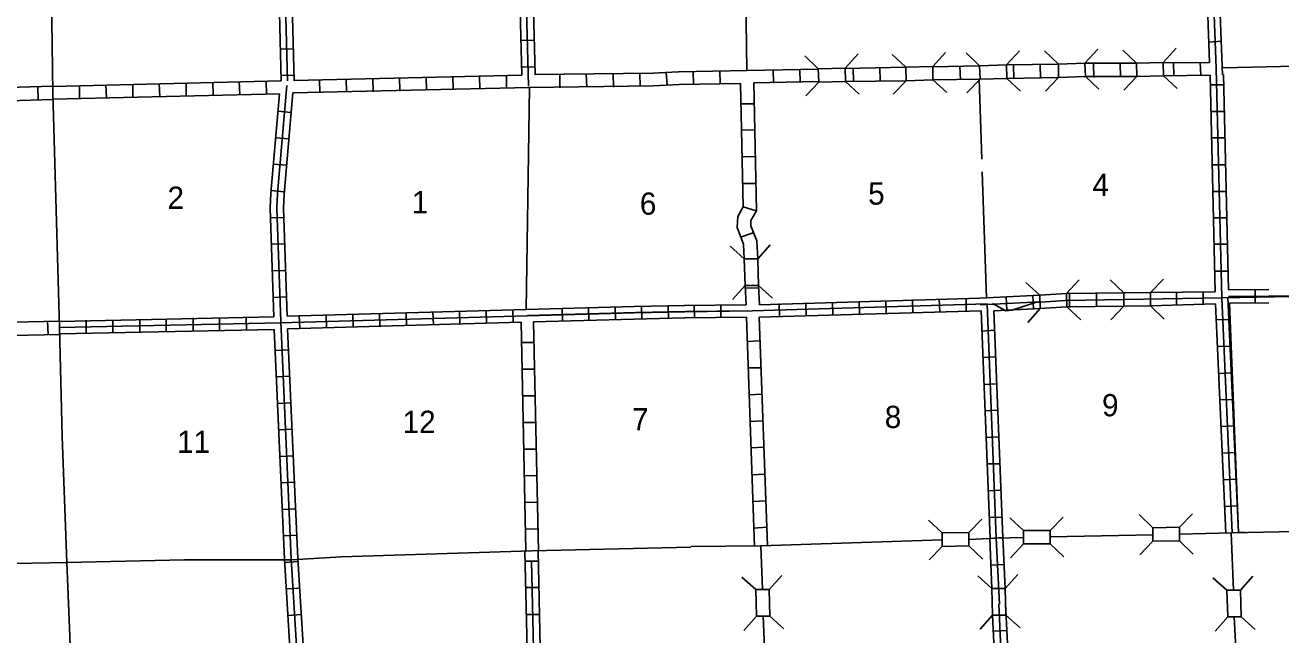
# Model space of a CAD drawing. Extents: x 1898965 to 2429786, y 15985402 to 16412123.
# Drawn here: x 2182018 to 2210247, y 16081623 to 16095343 of the extents above; entities that cross this region are included whole.
import ezdxf

# ---------------------------------------------------------------- set-up
doc = ezdxf.new("R2010")
doc.units = 0
for name, color, linetype in [('L13', 7, 'Continuous'), ('L14', 7, 'Continuous'), ('L18', 7, 'Continuous'), ('L3', 7, 'Continuous'), ('L4', 7, 'Continuous'), ('L8', 7, 'Continuous')]:
    doc.layers.add(name, color=color, linetype=linetype)

msp = doc.modelspace()

# ---------------------------------------------------------------- linework, layer by layer
at = {"layer": 'L13'}
for p, q in [((2198175, 16099261), (2198243, 16094319)), ((2203459, 16094434), (2203460, 16094425)), ((2193356, 16093938), (2193285, 16088944)), ((2203465, 16094129), (2203523, 16092328)), ((2203534, 16092043), (2203556, 16091391)), ((2203556, 16091391), (2203629, 16089207))]:
    msp.add_line(p, q, dxfattribs=at)
at = {"layer": 'L18'}
for p, q in [((2204077, 16094446), (2204368, 16094763)), ((2205244, 16094467), (2204933, 16094763)), ((2205841, 16094483), (2206131, 16094800)), ((2207002, 16094483), (2206691, 16094778)), ((2207599, 16094504), (2207889, 16094821)), ((2199848, 16094361), (2199542, 16094652)), ((2200450, 16094377), (2200741, 16094694)), ((2201818, 16094393), (2201506, 16094683)), ((2202420, 16094409), (2202710, 16094726)), ((2203475, 16094425), (2203169, 16094720)), ((2205244, 16094467), (2205841, 16094483)), ((2205841, 16094483), (2205851, 16094187)), ((2207002, 16094483), (2207599, 16094504)), ((2207002, 16094483), (2207008, 16094187)), ((2207599, 16094504), (2207610, 16094203)), ((2199848, 16094361), (2200450, 16094377)), ((2199848, 16094361), (2199859, 16094060)), ((2200450, 16094377), (2200461, 16094076)), ((2201818, 16094393), (2202420, 16094409)), ((2201818, 16094393), (2201823, 16094092)), ((2202420, 16094409), (2202425, 16094108)), ((2203475, 16094425), (2204077, 16094446)), ((2203475, 16094425), (2203486, 16094129)), ((2204077, 16094446), (2204083, 16094145)), ((2205244, 16094467), (2205250, 16094166)), ((2207008, 16094187), (2207610, 16094203)), ((2207610, 16094203), (2207916, 16093918)), ((2199859, 16094060), (2199568, 16093754)), ((2199859, 16094060), (2200461, 16094076)), ((2200461, 16094076), (2200767, 16093791)), ((2201823, 16094092), (2201532, 16093786)), ((2201823, 16094092), (2202425, 16094108)), ((2202425, 16094108), (2202736, 16093828)), ((2203486, 16094129), (2203190, 16093817)), ((2203486, 16094129), (2204083, 16094145)), ((2204083, 16094145), (2204394, 16093860)), ((2205250, 16094166), (2204959, 16093860)), ((2205250, 16094166), (2205851, 16094187)), ((2205851, 16094187), (2206158, 16093902)), ((2207008, 16094187), (2206717, 16093876)), ((2198185, 16090084), (2197868, 16090370)), ((2198486, 16090084), (2198766, 16090401)), ((2198185, 16090084), (2198486, 16090084)), ((2198201, 16089483), (2198185, 16090084)), ((2198502, 16089483), (2198486, 16090084)), ((2198201, 16089483), (2197916, 16089171)), ((2198201, 16089483), (2198502, 16089483)), ((2198502, 16089483), (2198819, 16089203)), ((2204827, 16089266), (2204510, 16089551)), ((2205424, 16089303), (2205709, 16089609)), ((2206717, 16089319), (2206411, 16089609)), ((2207319, 16089324), (2207610, 16089625)), ((2204827, 16089266), (2205424, 16089303)), ((2204827, 16089266), (2204832, 16088970)), ((2205424, 16089303), (2205434, 16089002)), ((2206717, 16089319), (2207319, 16089324)), ((2206717, 16089319), (2206717, 16089018)), ((2207319, 16089324), (2207319, 16089028)), ((2204832, 16088970), (2204558, 16088654)), ((2204832, 16088970), (2205434, 16089002)), ((2205434, 16089002), (2205751, 16088712)), ((2206717, 16089018), (2206427, 16088712)), ((2206717, 16089018), (2207319, 16089028)), ((2207319, 16089028), (2207625, 16088727)), ((2207367, 16084033), (2207060, 16084329)), ((2207969, 16084044), (2208259, 16084345)), ((2202636, 16083917), (2202324, 16084208)), ((2203233, 16083928), (2203523, 16084229)), ((2204458, 16083970), (2204151, 16084261)), ((2205059, 16083975), (2205350, 16084276)), ((2207367, 16084033), (2207969, 16084044)), ((2207367, 16084033), (2207367, 16083733)), ((2207969, 16084044), (2207969, 16083743)), ((2202636, 16083917), (2203233, 16083928)), ((2202636, 16083917), (2202636, 16083616)), ((2203233, 16083928), (2203233, 16083627)), ((2204458, 16083970), (2205059, 16083975)), ((2204458, 16083970), (2204458, 16083669)), ((2205059, 16083975), (2205059, 16083674)), ((2202636, 16083616), (2202340, 16083310)), ((2202636, 16083616), (2203233, 16083627)), ((2203233, 16083627), (2203544, 16083326)), ((2204458, 16083669), (2204167, 16083358)), ((2204458, 16083669), (2205059, 16083674)), ((2205059, 16083674), (2205366, 16083379)), ((2207367, 16083733), (2207076, 16083426)), ((2207367, 16083733), (2207969, 16083743)), ((2207969, 16083743), (2208275, 16083442)), ((2198444, 16082645), (2198127, 16082925)), ((2198745, 16082645), (2199025, 16082962)), ((2203750, 16082666), (2203433, 16082951)), ((2204051, 16082666), (2204336, 16082983)), ((2209035, 16082629), (2208718, 16082909)), ((2209336, 16082629), (2209616, 16082946)), ((2198444, 16082645), (2198745, 16082645)), ((2198460, 16082043), (2198444, 16082645)), ((2198761, 16082043), (2198745, 16082645)), ((2203750, 16082666), (2204051, 16082666)), ((2203766, 16082069), (2203750, 16082666)), ((2204067, 16082069), (2204051, 16082666)), ((2209035, 16082629), (2209336, 16082629)), ((2209051, 16082027), (2209035, 16082629)), ((2209352, 16082027), (2209336, 16082629)), ((2203766, 16082069), (2203486, 16081753)), ((2203766, 16082069), (2204067, 16082069)), ((2204067, 16082069), (2204384, 16081784)), ((2198460, 16082043), (2198175, 16081726)), ((2198460, 16082043), (2198761, 16082043)), ((2198761, 16082043), (2199077, 16081758)), ((2209051, 16082027), (2208766, 16081710)), ((2209051, 16082027), (2209352, 16082027)), ((2209352, 16082027), (2209669, 16081742))]:
    msp.add_line(p, q, dxfattribs=at)
at = {"layer": 'L3'}
for p, q in [((2208792, 16094367), (2208592, 16099684)), ((2208919, 16089208), (2208792, 16094367)), ((2209151, 16083917), (2208919, 16089208)), ((2203850, 16083801), (2203644, 16089071)), ((2203919, 16082317), (2203850, 16083801)), ((2193951, 16058383), (2193402, 16083284)), ((2204083, 16078542), (2203908, 16082317))]:
    msp.add_line(p, q, dxfattribs=at)
at = {"layer": 'L4'}
for p, q in [((2182578, 16098976), (2182641, 16093817)), ((2208940, 16094380), (2224644, 16094735)), ((2182641, 16093817), (2182794, 16088537)), ((2209977, 16089245), (2216865, 16089324)), ((2198560, 16083627), (2202636, 16083759)), ((2203233, 16083770), (2203850, 16083801)), ((2203850, 16083801), (2204458, 16083817)), ((2205059, 16083828), (2207367, 16083875)), ((2207969, 16083891), (2209151, 16083917)), ((2209151, 16083917), (2210561, 16083949)), ((2193417, 16083516), (2196981, 16083601)), ((2196981, 16083611), (2198560, 16083627)), ((2198560, 16083627), (2198592, 16082645)), ((2177683, 16083141), (2182953, 16083252)), ((2182953, 16083252), (2183016, 16081779)), ((2183016, 16081779), (2183116, 16078843)), ((2198607, 16082043), (2198761, 16078368))]:
    msp.add_line(p, q, dxfattribs=at)
for points in [[(2182794, 16088537), (2182852, 16086087), (2182953, 16083252)], [(2209132, 16083917), (2209178, 16082629)], [(2188016, 16083310), (2189120, 16083379), (2193417, 16083516)], [(2182953, 16083252), (2185603, 16083310), (2188016, 16083310)], [(2209199, 16082027), (2209352, 16079049), (2209384, 16078669)]]:
    msp.add_lwpolyline(points, dxfattribs=at)
at = {"layer": 'L8'}
for p, q in [((2193333, 16093971), (2193069, 16104594)), ((2208935, 16094223), (2208734, 16099694)), ((2208644, 16094504), (2208460, 16099520)), ((2193185, 16094219), (2193058, 16099177)), ((2193486, 16094229), (2193359, 16099193)), ((2187751, 16094804), (2188049, 16094812)), ((2193159, 16094995), (2193460, 16095000)), ((2208919, 16094979), (2208618, 16094958)), ((2205841, 16094483), (2207002, 16094483)), ((2206643, 16094176), (2206633, 16094477)), ((2207567, 16094493), (2208644, 16094504)), ((2207842, 16094203), (2207831, 16094504)), ((2208444, 16094208), (2208433, 16094509)), ((2187767, 16094208), (2188065, 16094215)), ((2188069, 16094096), (2193185, 16094219)), ((2191643, 16093891), (2191633, 16094192)), ((2192240, 16093902), (2192235, 16094203)), ((2192842, 16093918), (2192837, 16094219)), ((2193174, 16094393), (2193475, 16094404)), ((2193465, 16094229), (2196136, 16094261)), ((2194040, 16093934), (2194035, 16094235)), ((2194642, 16093944), (2194632, 16094245)), ((2195244, 16093949), (2195234, 16094250)), ((2195841, 16093960), (2195836, 16094261)), ((2196126, 16094261), (2196701, 16094293)), ((2196448, 16093986), (2196427, 16094287)), ((2196707, 16094293), (2198248, 16094319)), ((2197045, 16094008), (2197034, 16094308)), ((2197641, 16094018), (2197636, 16094319)), ((2198248, 16094319), (2199843, 16094351)), ((2198840, 16094034), (2198834, 16094335)), ((2199442, 16094050), (2199436, 16094351)), ((2200450, 16094367), (2201818, 16094393)), ((2200640, 16094071), (2200635, 16094367)), ((2201242, 16094087), (2201232, 16094388)), ((2202420, 16094404), (2203475, 16094425)), ((2203043, 16094108), (2203032, 16094409)), ((2204077, 16094446), (2205244, 16094467)), ((2204241, 16094134), (2204236, 16094435)), ((2204843, 16094145), (2204832, 16094446)), ((2206041, 16094166), (2206036, 16094467)), ((2207610, 16094203), (2208660, 16094219)), ((2208766, 16089345), (2208660, 16094219)), ((2209066, 16089385), (2208956, 16094229)), ((2177499, 16093817), (2182636, 16093971)), ((2182309, 16093659), (2182303, 16093960)), ((2182641, 16093960), (2187773, 16094089)), ((2182641, 16093670), (2182641, 16093971)), ((2183243, 16093685), (2183243, 16093986)), ((2183845, 16093701), (2183834, 16094002)), ((2184442, 16093712), (2184436, 16094008)), ((2185044, 16093728), (2185033, 16094029)), ((2185640, 16093744), (2185635, 16094044)), ((2186242, 16093759), (2186237, 16094060)), ((2186844, 16093775), (2186833, 16094076)), ((2187441, 16093791), (2187435, 16094092)), ((2188039, 16093817), (2193358, 16093938)), ((2188644, 16093817), (2188634, 16094118)), ((2189241, 16093833), (2189236, 16094134)), ((2189843, 16093844), (2189832, 16094145)), ((2190445, 16093860), (2190434, 16094161)), ((2191041, 16093876), (2191036, 16094176)), ((2193358, 16093938), (2196136, 16093976)), ((2196136, 16093976), (2196717, 16094008)), ((2196717, 16094008), (2198101, 16094029)), ((2198159, 16091251), (2198101, 16094029)), ((2198402, 16094044), (2199848, 16094071)), ((2198460, 16091167), (2198402, 16094044)), ((2200461, 16094076), (2201823, 16094092)), ((2202425, 16094108), (2203486, 16094129)), ((2204083, 16094145), (2205250, 16094166)), ((2205851, 16094187), (2207008, 16094187)), ((2208956, 16094002), (2208650, 16094002)), ((2177525, 16093527), (2182652, 16093670)), ((2182641, 16093675), (2187737, 16093800)), ((2187703, 16093404), (2188000, 16093378)), ((2198116, 16093575), (2198417, 16093575)), ((2208977, 16093400), (2208666, 16093400)), ((2187651, 16092809), (2187948, 16092784)), ((2198132, 16092978), (2198433, 16092983)), ((2208993, 16092804), (2208681, 16092804)), ((2198148, 16092376), (2198449, 16092387)), ((2187599, 16092215), (2187896, 16092189)), ((2208993, 16092202), (2208692, 16092202)), ((2198159, 16091779), (2198460, 16091779)), ((2187547, 16091621), (2187845, 16091595)), ((2209019, 16091600), (2208708, 16091600)), ((2198159, 16091251), (2198449, 16091167)), ((2187533, 16091007), (2187832, 16091017)), ((2209025, 16091008), (2208724, 16091008)), ((2198101, 16090570), (2198386, 16090671)), ((2187554, 16090411), (2187852, 16090421)), ((2198169, 16090412), (2198185, 16090084)), ((2198465, 16090486), (2198486, 16090084)), ((2209040, 16090412), (2208739, 16090412)), ((2187574, 16089814), (2187872, 16089825)), ((2209051, 16089810), (2208750, 16089810)), ((2198201, 16089483), (2198227, 16089050)), ((2198201, 16089424), (2198502, 16089435)), ((2198502, 16089483), (2198523, 16089050)), ((2209066, 16089385), (2209975, 16089395)), ((2187595, 16089218), (2187893, 16089228)), ((2198523, 16089050), (2203479, 16089203)), ((2200777, 16088833), (2200767, 16089134)), ((2201374, 16088854), (2201369, 16089150)), ((2201976, 16088870), (2201965, 16089171)), ((2202578, 16088886), (2202567, 16089187)), ((2203175, 16088902), (2203169, 16089203)), ((2203479, 16089203), (2204827, 16089266)), ((2203486, 16089053), (2204834, 16089116)), ((2204089, 16088932), (2204075, 16089230)), ((2204685, 16088960), (2204671, 16089258)), ((2205498, 16088991), (2205498, 16089292)), ((2206100, 16089013), (2206100, 16089308)), ((2207900, 16089044), (2207900, 16089345)), ((2208502, 16089050), (2208502, 16089351)), ((2208919, 16089208), (2214241, 16089303)), ((2209294, 16083928), (2209056, 16089219)), ((2209070, 16089235), (2209977, 16089245)), ((2209668, 16089092), (2209665, 16089391)), ((2187909, 16088794), (2193285, 16088944)), ((2189394, 16088543), (2189384, 16088844)), ((2189991, 16088559), (2189985, 16088859)), ((2190593, 16088574), (2190582, 16088875)), ((2191195, 16088595), (2191184, 16088891)), ((2191791, 16088611), (2191786, 16088912)), ((2192393, 16088627), (2192383, 16088928)), ((2192990, 16088643), (2192984, 16088944)), ((2193285, 16088944), (2195709, 16089013)), ((2193301, 16088801), (2195709, 16088870)), ((2195737, 16088879), (2193314, 16088810)), ((2194087, 16088967), (2194095, 16088683)), ((2194683, 16088984), (2194691, 16088700)), ((2195280, 16089000), (2195288, 16088717)), ((2195709, 16089013), (2196849, 16089034)), ((2195709, 16088870), (2196849, 16088891)), ((2196877, 16088900), (2195737, 16088879)), ((2195877, 16089016), (2195883, 16088732)), ((2196474, 16089027), (2196479, 16088743)), ((2196844, 16089034), (2198227, 16089050)), ((2196844, 16088891), (2198365, 16088912)), ((2198256, 16088916), (2196872, 16088900)), ((2197061, 16089036), (2197064, 16088753)), ((2197657, 16089043), (2197661, 16088760)), ((2198365, 16088912), (2203644, 16089071)), ((2198518, 16088770), (2203507, 16088918)), ((2198977, 16088775), (2198966, 16089076)), ((2199574, 16088791), (2199568, 16089092)), ((2200176, 16088817), (2200165, 16089108)), ((2203708, 16083796), (2203507, 16088918)), ((2203792, 16088917), (2204841, 16088966)), ((2203993, 16083812), (2203792, 16088917)), ((2209009, 16083914), (2208776, 16089071)), ((2209094, 16089085), (2209979, 16089095)), ((2177699, 16088574), (2182794, 16088685)), ((2182536, 16088379), (2182525, 16088675)), ((2182794, 16088675), (2187609, 16088782)), ((2182794, 16088384), (2182794, 16088685)), ((2182794, 16088537), (2187757, 16088643)), ((2183391, 16088400), (2183391, 16088701)), ((2183993, 16088411), (2183993, 16088712)), ((2184595, 16088427), (2184595, 16088727)), ((2185191, 16088437), (2185191, 16088733)), ((2185793, 16088453), (2185793, 16088754)), ((2186390, 16088458), (2186390, 16088759)), ((2186992, 16088479), (2186987, 16088775)), ((2187757, 16088643), (2193301, 16088801)), ((2187920, 16088508), (2193169, 16088659)), ((2188191, 16088516), (2188181, 16088801)), ((2188792, 16088533), (2188782, 16088818)), ((2193275, 16083516), (2193169, 16088659)), ((2193449, 16088669), (2195709, 16088727)), ((2193560, 16083516), (2193449, 16088669)), ((2195709, 16088727), (2196849, 16088754)), ((2196844, 16088754), (2198233, 16088770)), ((2198233, 16088770), (2198417, 16083616)), ((2198518, 16088770), (2198703, 16083638)), ((2209093, 16088717), (2208792, 16088712)), ((2177715, 16088279), (2182800, 16088384)), ((2182794, 16088395), (2187620, 16088498)), ((2203518, 16088458), (2203819, 16088479)), ((2187642, 16088024), (2187940, 16088038)), ((2193169, 16088199), (2193465, 16088199)), ((2198243, 16088226), (2198544, 16088236)), ((2209114, 16088120), (2208819, 16088110)), ((2203544, 16087862), (2203840, 16087877)), ((2187669, 16087428), (2187967, 16087441)), ((2193175, 16087603), (2193475, 16087603)), ((2198270, 16087629), (2198565, 16087634)), ((2209141, 16087518), (2208840, 16087508)), ((2203565, 16087260), (2203866, 16087275)), ((2193190, 16087001), (2193491, 16087001)), ((2198285, 16087027), (2198586, 16087043)), ((2209167, 16086916), (2208866, 16086911)), ((2187695, 16086832), (2187993, 16086845)), ((2203581, 16086668), (2203882, 16086679)), ((2193201, 16086404), (2193502, 16086404)), ((2198307, 16086425), (2198607, 16086441)), ((2209194, 16086325), (2208893, 16086309)), ((2187722, 16086236), (2188020, 16086249)), ((2203607, 16086066), (2203908, 16086077)), ((2193217, 16085802), (2193518, 16085802)), ((2198328, 16085829), (2198623, 16085845)), ((2209215, 16085728), (2208924, 16085713)), ((2187748, 16085640), (2188046, 16085653)), ((2203634, 16085470), (2203935, 16085475)), ((2193233, 16085200), (2193534, 16085211)), ((2198349, 16085227), (2198650, 16085243)), ((2187775, 16085044), (2188073, 16085057)), ((2203660, 16084868), (2203961, 16084878)), ((2209252, 16085126), (2208951, 16085111)), ((2193243, 16084604), (2193544, 16084609)), ((2198375, 16084625), (2198676, 16084641)), ((2187801, 16084448), (2188099, 16084461)), ((2209273, 16084525), (2208977, 16084509)), ((2198391, 16084028), (2198692, 16084044)), ((2203681, 16084266), (2203982, 16084276)), ((2187828, 16083852), (2188126, 16083865)), ((2193259, 16084002), (2193560, 16084012)), ((2203703, 16083796), (2203998, 16083812)), ((2203750, 16082666), (2203703, 16083796)), ((2204051, 16082666), (2203998, 16083812)), ((2209299, 16083928), (2208998, 16083912)), ((2209442, 16083933), (2209141, 16083917)), ((2193370, 16078421), (2193248, 16083511)), ((2193665, 16078437), (2193549, 16083516)), ((2187855, 16083254), (2188153, 16083272)), ((2193248, 16083284), (2193549, 16083284)), ((2203724, 16083194), (2204025, 16083210)), ((2187892, 16082658), (2188189, 16082676)), ((2193270, 16082687), (2193565, 16082687)), ((2187928, 16082063), (2188225, 16082081)), ((2193275, 16082085), (2193576, 16082085)), ((2203924, 16078674), (2203766, 16082069)), ((2204236, 16078695), (2204056, 16082328)), ((2203782, 16081710), (2204083, 16081726))]:
    msp.add_line(p, q, dxfattribs=at)
for points in [[(2187657, 16098976), (2187773, 16094092)], [(2187792, 16098983), (2187919, 16094088)], [(2187942, 16098987), (2188069, 16094092)], [(2187903, 16093985), (2187691, 16091552), (2187675, 16091226), (2187763, 16088672), (2187763, 16088672), (2188000, 16083336), (2188319, 16078065)], [(2187737, 16093800), (2187541, 16091562), (2187525, 16091227), (2187609, 16088782)], [(2188039, 16093817), (2187841, 16091541), (2187825, 16091224), (2187909, 16088794)], [(2198159, 16091251), (2198043, 16091035), (2198027, 16090787), (2198169, 16090412)], [(2198460, 16091167), (2198333, 16090950), (2198328, 16090829), (2198465, 16090486)], [(2204732, 16089102), (2205408, 16089145), (2208919, 16089208)], [(2205424, 16089303), (2206717, 16089319)], [(2207319, 16089324), (2208766, 16089345)], [(2203766, 16089076), (2204067, 16088918), (2204199, 16088933), (2204732, 16089102)], [(2205434, 16089002), (2206717, 16089018)], [(2207319, 16089028), (2208776, 16089071)], [(2209293, 16083921), (2209094, 16089085)], [(2187620, 16088498), (2187850, 16083328), (2188159, 16078220)], [(2187920, 16088508), (2188150, 16083344), (2188460, 16078225)]]:
    msp.add_lwpolyline(points, dxfattribs=at)

# ---------------------------------------------------------------- texts
at = {"layer": 'L14'}
for s, p in [('4', (2206010, 16091499)), ('2', (2185218, 16091209)), ('5', (2200968, 16091304)), ('1', (2190709, 16091109)), ('6', (2195836, 16091077)), ('9', (2206226, 16086542)), ('12', (2190503, 16086167)), ('7', (2195661, 16086225)), ('8', (2201342, 16086278)), ('11', (2185434, 16085718))]:
    msp.add_text(s, height=500, rotation=359.9999, dxfattribs=at).set_placement(p)

doc.saveas('drawing.dxf')
